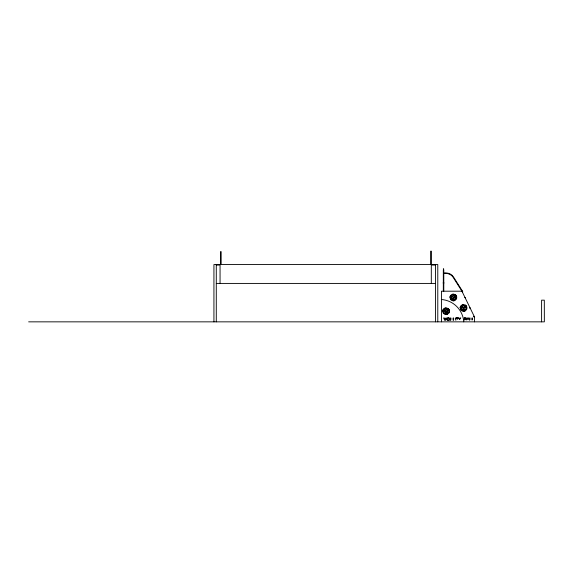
<?xml version="1.0" encoding="UTF-8"?>
<svg xmlns="http://www.w3.org/2000/svg" width="573" height="573" viewBox="0 0 573 573"><rect width="100%" height="100%" fill="white"/><g stroke="black" fill="none" stroke-linecap="round" stroke-linejoin="round"><path stroke-width="0.86" d="M450.478 320.278C449.626 317.191 451.66 316.862 450.808 320.142M453.171 320.278C452.276 317.156 454.36 316.89 453.501 320.142M455.864 320.278C453.071 315.759 462.074 318.488 456.194 317.994L456.194 318.903L457.526 318.781L457.526 319.283M469.631 319.956C469.029 317.335 470.598 316.933 469.917 319.834M471.98 319.956C471.285 317.299 472.997 316.955 472.267 319.834M445.3 320.228C447.456 317.277 445.572 316.862 445.049 320.049C444.627 317.019 442.449 316.883 444.777 320.221M467.496 319.19L468.019 318.051L468.535 319.19M459.797 319.218C461.673 317.614 460.298 317.156 459.653 318.989C459.002 317.184 457.397 317.564 459.489 319.218M474.179 317.421L474.179 317.062M466.157 318.86L466.25 317.893L464.302 317.75L464.302 319.999M466.751 319.999C467.568 317.07 468.499 317.191 469.308 319.999M216.286 265.063L220.061 265.063L220.061 283.42M435.437 264.568L435.437 265.063L431.304 265.063L431.304 283.42M443.079 282.955L444.025 282.955M216.286 283.42L435.079 283.42M28.65 321.847L544.35 321.847L544.314 300.159L541.6 300.159L541.6 321.847M462.418 291.091L453.565 277.081C451.538 273.729 447.32 272.39 443.566 273.049L443.566 273.514C447.162 272.884 451.23 274.116 453.171 277.346L462.003 291.313M435.437 265.063L435.437 264.568L435.437 321.847M474.43 321.847L474.43 316.84L461.938 291.199L462.526 292.144M462.647 292.144L462.647 291.199L441.432 291.199L441.432 321.847M443.789 269.998L443.789 291.199M443.316 269.998L443.316 291.199M437.786 321.847L437.786 264.568L431.304 264.568L431.304 251.153L430.71 251.153L430.71 264.568L221.149 264.568L221.149 251.647L220.555 251.647L220.555 264.568L213.93 264.568L213.93 321.847M216.286 264.568L216.286 321.847M441.432 299.514A24.102 24.102 0 0 1 463.758 321.847M445.508 312.987L445.508 313.116A2.385 2.385 0 0 0 445.737 314.025A4.226 4.226 0 0 0 448.781 313.216A2.901 2.901 0 0 0 449.39 311.805A4.097 4.097 0 0 1 445.508 312.987M452.82 299.249L452.82 299.385A2.385 2.385 0 0 0 453.05 300.295A4.226 4.226 0 0 0 456.094 299.486A2.901 2.901 0 0 0 456.702 298.075A4.097 4.097 0 0 1 452.82 299.249M463.005 309.735L462.998 309.871A2.385 2.385 0 0 0 463.228 310.774A4.226 4.226 0 0 0 466.272 309.972A2.901 2.901 0 0 0 466.88 308.561A4.097 4.097 0 0 1 463.005 309.735M446.704 318.875L446.689 319.068A1.325 1.325 0 0 0 447.148 320.071L449.182 320.228A1.311 1.311 0 0 0 449.64 319.791L449.741 319.627A1.253 1.253 0 0 0 449.862 319.082L449.834 318.817A1.311 1.311 0 0 0 449.39 318.094A1.425 1.425 0 0 0 448.903 317.793L447.363 317.915A1.325 1.325 0 0 0 447.033 318.18A1.332 1.332 0 0 0 446.739 318.688L446.704 318.875M447.026 318.846L447.184 319.677A1.11 1.11 0 0 0 447.735 320.092C451.187 320.83 448.466 315.916 447.026 318.846M465.011 297.616L465.348 297.788L465.032 297.566M469.745 307.887L470.089 308.066L469.745 307.887M466.293 319.412L464.682 319.834L464.682 318.968L466.293 319.412M466.229 318.366L464.682 318.746L464.682 317.972L466.229 318.366M443.323 268.995L443.781 269.117L443.344 268.938M445.558 312.493L445.536 312.636A3.467 3.467 0 0 0 449.461 311.153A3.316 3.316 0 0 0 449.146 309.828A3.288 3.288 0 0 1 446.131 311.39A2.385 2.385 0 0 0 445.558 312.493M452.871 298.762L452.849 298.905A3.467 3.467 0 0 0 456.781 297.423A3.316 3.316 0 0 0 456.459 296.098A3.288 3.288 0 0 1 453.444 297.652A2.385 2.385 0 0 0 452.871 298.762M463.056 309.241L463.034 309.391A3.467 3.467 0 0 0 466.959 307.909A3.316 3.316 0 0 0 466.637 306.584A3.288 3.288 0 0 1 463.629 308.138A2.385 2.385 0 0 0 463.056 309.241M448.996 309.499L448.874 309.785A4.19 4.19 0 0 0 447.878 308.288A3.459 3.459 0 0 1 448.996 309.499M456.309 295.768L456.187 296.055A4.19 4.19 0 0 0 455.191 294.558A3.459 3.459 0 0 1 456.309 295.768M466.494 306.247L466.372 306.541A4.19 4.19 0 0 0 465.369 305.037A3.459 3.459 0 0 1 466.494 306.247M455.356 296.979L455.241 297.043A4.097 4.097 0 0 0 452.269 294.293A2.901 2.901 0 0 1 453.795 294.107A4.226 4.226 0 0 1 456.029 296.327A2.385 2.385 0 0 1 455.356 296.979M448.043 310.709L447.928 310.774A4.097 4.097 0 0 0 444.956 308.023A2.901 2.901 0 0 1 446.482 307.837A4.226 4.226 0 0 1 448.716 310.057A2.385 2.385 0 0 1 448.043 310.709M465.541 307.465L465.426 307.529A4.097 4.097 0 0 0 462.447 304.779A2.901 2.901 0 0 1 463.972 304.585A4.226 4.226 0 0 1 466.207 306.813A2.385 2.385 0 0 1 465.541 307.465M473.62 316.439L474.014 316.26L473.656 316.425M454.933 297.194L454.79 297.251A2.385 2.385 0 0 1 453.551 297.315A3.18 3.18 0 0 0 450.686 295.496A3.316 3.316 0 0 1 451.667 294.551A3.467 3.467 0 0 1 454.933 297.194M447.613 310.931L447.477 310.981A2.385 2.385 0 0 1 446.238 311.046A3.18 3.18 0 0 0 443.373 309.227A3.316 3.316 0 0 1 444.354 308.281A3.467 3.467 0 0 1 447.613 310.931M465.111 307.68L464.975 307.737A2.385 2.385 0 0 1 463.736 307.801A3.18 3.18 0 0 0 460.871 305.982A3.316 3.316 0 0 1 461.852 305.037A3.467 3.467 0 0 1 465.111 307.68M450.679 295.811L450.364 295.861A3.459 3.459 0 0 0 449.941 297.459A4.19 4.19 0 0 1 450.679 295.811M460.857 306.297L460.549 306.347A3.459 3.459 0 0 0 460.126 307.937A4.19 4.19 0 0 1 460.857 306.297M443.366 309.542L443.051 309.592A3.459 3.459 0 0 0 442.628 311.189A4.19 4.19 0 0 1 443.366 309.542M452.018 296.076L451.904 296.019A2.385 2.385 0 0 0 450.987 295.804A4.226 4.226 0 0 0 450.306 298.877A2.901 2.901 0 0 0 451.28 300.066A4.097 4.097 0 0 1 452.018 296.076M462.196 306.562L462.082 306.505A2.385 2.385 0 0 0 461.172 306.283A4.226 4.226 0 0 0 460.484 309.363A2.901 2.901 0 0 0 461.458 310.552A4.097 4.097 0 0 1 462.196 306.562M444.705 309.814L444.591 309.749A2.385 2.385 0 0 0 443.674 309.535A4.226 4.226 0 0 0 442.993 312.607A2.901 2.901 0 0 0 443.968 313.796A4.097 4.097 0 0 1 444.705 309.814M452.434 296.348L452.312 296.262A3.467 3.467 0 0 0 451.818 300.431A3.316 3.316 0 0 0 453.143 300.761A3.18 3.18 0 0 1 453.15 297.366A2.385 2.385 0 0 0 452.434 296.348M462.612 306.834L462.497 306.748A3.467 3.467 0 0 0 462.003 310.917A3.316 3.316 0 0 0 463.328 311.246A3.18 3.18 0 0 1 463.328 307.851A2.385 2.385 0 0 0 462.612 306.834M445.121 310.079L444.999 309.993A3.467 3.467 0 0 0 444.505 314.162A3.316 3.316 0 0 0 445.83 314.491A3.18 3.18 0 0 1 445.837 311.096A2.385 2.385 0 0 0 445.121 310.079M463.571 311.304L463.385 311.053A4.19 4.19 0 0 0 465.183 310.946A3.459 3.459 0 0 1 463.571 311.304M453.386 300.818L453.2 300.567A4.19 4.19 0 0 0 454.998 300.46A3.459 3.459 0 0 1 453.386 300.818M446.073 314.548L445.887 314.298A4.19 4.19 0 0 0 447.685 314.19A3.459 3.459 0 0 1 446.073 314.548"/></g></svg>
